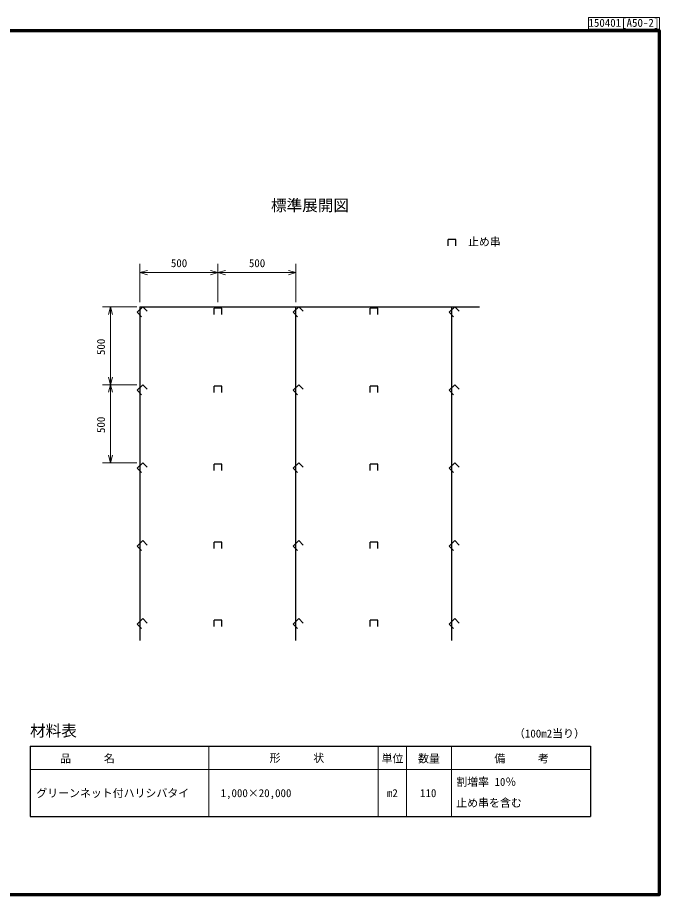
# Model space of a CAD drawing. Units: millimetres, scale not verified. Extents: x 200 to 8200, y 200 to 5825.
# Drawn here: x 4086 to 8200, y 200 to 5825 of the extents above; entities that cross this region are included whole.
import ezdxf
from ezdxf.enums import TextEntityAlignment as Align

# ---------------------------------------------------------------- set-up
doc = ezdxf.new("R2010")
doc.units = ezdxf.units.MM
doc.header["$LTSCALE"] = 20
for name, color, linetype, lineweight in [('C-DOC', 3, 'Continuous', 13), ('C-MTR-FRAM', 5, 'Continuous', 25), ('C-MTR-LINE', 5, 'Continuous', 13), ('C-STR', 7, 'Continuous', 25), ('C-STR-DIM', 1, 'Continuous', 13), ('C-TTL', 2, 'Continuous', 70)]:
    doc.layers.add(name, color=color, linetype=linetype, lineweight=lineweight)
for name, color, linetype in [('C-MTR', 5, 'Continuous'), ('C-MTR-TXT', 5, 'Continuous'), ('C-STR-TXT', 7, 'Continuous'), ('C-TTL-TXT', 7, 'Continuous')]:
    doc.layers.add(name, color=color, linetype=linetype)
doc.styles.add('ＭＳ ゴシック', font='')
doc.styles.get('ＭＳ ゴシック').set_extended_font_data('MS Gothic')

msp = doc.modelspace()

# ---------------------------------------------------------------- linework, layer by layer
at = {"layer": 'C-DOC'}
for p, q in [((8200, 5825), (7745, 5825)), ((7745, 5825), (7745, 5750)), ((8200, 5825), (8200, 5750)), ((8200, 5750), (7745, 5750))]:
    msp.add_line(p, q, dxfattribs=at)
at = {"layer": 'C-MTR-FRAM'}
for p, q in [((4166.13, 1151), (7757.69, 1151)), ((4166.13, 1151), (4166.13, 701)), ((7757.69, 1151), (7757.69, 701)), ((4166.13, 701), (7757.69, 701))]:
    msp.add_line(p, q, dxfattribs=at)
at = {"layer": 'C-MTR-LINE'}
for p, q in [((5311.73, 1151), (5311.73, 701)), ((6397.89, 1151.41), (6397.89, 701)), ((6577.82, 1151), (6577.82, 701)), ((6867.82, 1151), (6867.82, 701)), ((4166.13, 1001), (7757.69, 1001))]:
    msp.add_line(p, q, dxfattribs=at)
at = {"layer": 'C-STR'}
for p, q in [((6895.29, 4401.55), (6845.29, 4401.55)), ((6845.29, 4361.55), (6845.29, 4401.55)), ((6895.29, 4361.55), (6895.29, 4401.55)), ((4888.04, 3969.49), (4852.69, 3934.13)), ((4870.36, 3969.49), (5870.36, 3969.49)), ((4870.36, 3969.49), (4870.36, 1828.49)), ((4916.33, 3941.21), (4888.04, 3969.49)), ((5395.36, 3959.85), (5345.36, 3959.85)), ((5345.36, 3919.85), (5345.36, 3959.85)), ((5395.36, 3919.85), (5395.36, 3959.85)), ((5888.04, 3969.49), (5852.69, 3934.13)), ((5870.36, 1828.49), (5870.36, 3969.49)), ((5870.36, 3969.49), (7047.36, 3969.49)), ((5916.33, 3941.21), (5888.04, 3969.49)), ((6395.36, 3959.85), (6345.36, 3959.85)), ((6345.36, 3919.85), (6345.36, 3959.85)), ((6395.36, 3919.85), (6395.36, 3959.85)), ((6888.04, 3969.49), (6852.69, 3934.13)), ((6870.36, 1828.49), (6870.36, 3969.49)), ((6916.33, 3941.21), (6888.04, 3969.49)), ((4880.97, 3905.85), (4852.69, 3934.13)), ((5880.97, 3905.85), (5852.69, 3934.13)), ((6880.97, 3905.85), (6852.69, 3934.13)), ((4888.04, 3469.49), (4852.69, 3434.13)), ((4880.97, 3405.85), (4852.69, 3434.13)), ((4916.33, 3441.21), (4888.04, 3469.49)), ((5395.36, 3459.85), (5345.36, 3459.85)), ((5345.36, 3419.85), (5345.36, 3459.85)), ((5395.36, 3419.85), (5395.36, 3459.85)), ((5888.04, 3469.49), (5852.69, 3434.13)), ((5880.97, 3405.85), (5852.69, 3434.13)), ((5916.33, 3441.21), (5888.04, 3469.49)), ((6395.36, 3459.85), (6345.36, 3459.85)), ((6345.36, 3419.85), (6345.36, 3459.85)), ((6395.36, 3419.85), (6395.36, 3459.85)), ((6888.04, 3469.49), (6852.69, 3434.13)), ((6880.97, 3405.85), (6852.69, 3434.13)), ((6916.33, 3441.21), (6888.04, 3469.49)), ((4888.04, 2969.49), (4852.69, 2934.13)), ((4880.97, 2905.85), (4852.69, 2934.13)), ((4916.33, 2941.21), (4888.04, 2969.49)), ((5395.36, 2959.85), (5345.36, 2959.85)), ((5345.36, 2919.85), (5345.36, 2959.85)), ((5395.36, 2919.85), (5395.36, 2959.85)), ((5888.04, 2969.49), (5852.69, 2934.13)), ((5880.97, 2905.85), (5852.69, 2934.13)), ((5916.33, 2941.21), (5888.04, 2969.49)), ((6395.36, 2959.85), (6345.36, 2959.85)), ((6345.36, 2919.85), (6345.36, 2959.85)), ((6395.36, 2919.85), (6395.36, 2959.85)), ((6888.04, 2969.49), (6852.69, 2934.13)), ((6880.97, 2905.85), (6852.69, 2934.13)), ((6916.33, 2941.21), (6888.04, 2969.49)), ((4888.04, 2469.49), (4852.69, 2434.13)), ((4880.97, 2405.85), (4852.69, 2434.13)), ((4916.33, 2441.21), (4888.04, 2469.49)), ((5395.36, 2459.85), (5345.36, 2459.85)), ((5345.36, 2419.85), (5345.36, 2459.85)), ((5395.36, 2419.85), (5395.36, 2459.85)), ((5888.04, 2469.49), (5852.69, 2434.13)), ((5880.97, 2405.85), (5852.69, 2434.13)), ((5916.33, 2441.21), (5888.04, 2469.49)), ((6395.36, 2459.85), (6345.36, 2459.85)), ((6345.36, 2419.85), (6345.36, 2459.85)), ((6395.36, 2419.85), (6395.36, 2459.85)), ((6888.04, 2469.49), (6852.69, 2434.13)), ((6880.97, 2405.85), (6852.69, 2434.13)), ((6916.33, 2441.21), (6888.04, 2469.49)), ((4888.04, 1969.49), (4852.69, 1934.13)), ((4916.33, 1941.21), (4888.04, 1969.49)), ((5888.04, 1969.49), (5852.69, 1934.13)), ((5916.33, 1941.21), (5888.04, 1969.49)), ((6888.04, 1969.49), (6852.69, 1934.13)), ((6916.33, 1941.21), (6888.04, 1969.49)), ((4880.97, 1905.85), (4852.69, 1934.13)), ((5395.36, 1959.85), (5345.36, 1959.85)), ((5345.36, 1919.85), (5345.36, 1959.85)), ((5395.36, 1919.85), (5395.36, 1959.85)), ((5880.97, 1905.85), (5852.69, 1934.13)), ((6395.36, 1959.85), (6345.36, 1959.85)), ((6345.36, 1919.85), (6345.36, 1959.85)), ((6395.36, 1919.85), (6395.36, 1959.85)), ((6880.97, 1905.85), (6852.69, 1934.13))]:
    msp.add_line(p, q, dxfattribs=at)
at = {"layer": 'C-STR-DIM'}
for p, q in [((4870.36, 3999.49), (4870.36, 4246.2)), ((5370.36, 3999.49), (5370.36, 4246.2)), ((5870.36, 3999.49), (5870.36, 4246.2)), ((4870.36, 4188.49), (4918.66, 4201.43)), ((4870.36, 4188.49), (4870.36, 4154.2)), ((4870.36, 4188.49), (4918.66, 4175.55)), ((4870.36, 4188.49), (5870.36, 4188.49)), ((5370.36, 4188.49), (5322.07, 4201.43)), ((5370.36, 4188.49), (5322.07, 4175.55)), ((5370.36, 4188.49), (5418.66, 4201.43)), ((5370.36, 4188.49), (5418.66, 4175.55)), ((5870.36, 4188.49), (5822.07, 4201.43)), ((5870.36, 4188.49), (5822.07, 4175.55)), ((5870.36, 4188.49), (5870.36, 4154.2)), ((4850.36, 3969.49), (4630.36, 3969.49)), ((4681.89, 3969.49), (4668.95, 3921.19)), ((4681.89, 3969.49), (4694.83, 3921.19)), ((4681.89, 2969.49), (4681.89, 3969.49)), ((4690.36, 3969.49), (4721.89, 3969.49)), ((4681.89, 3469.49), (4668.95, 3517.79)), ((4681.89, 3469.49), (4694.83, 3517.79)), ((4850.36, 3469.49), (4630.36, 3469.49)), ((4681.89, 3469.49), (4668.95, 3421.19)), ((4681.89, 3469.49), (4694.83, 3421.19)), ((4681.89, 2969.49), (4668.95, 3017.79)), ((4681.89, 2969.49), (4694.83, 3017.79)), ((4850.36, 2969.49), (4630.36, 2969.49))]:
    msp.add_line(p, q, dxfattribs=at)
at = {"layer": 'C-TTL'}
msp.add_lwpolyline([(200, 200), (8200, 200), (8200, 5740), (200, 5740)], close=True, dxfattribs=at)

# ---------------------------------------------------------------- texts
at = {"layer": 'C-DOC', "style": 'ＭＳ ゴシック'}
msp.add_text('150401[A50-2]', height=51.32, dxfattribs=at).set_placement((7745, 5750), align=Align.BOTTOM_LEFT)
at = {"layer": 'C-MTR', "style": 'ＭＳ ゴシック'}
msp.add_text('材料表', height=73.31, dxfattribs=at).set_placement((4166.13, 1191.41), align=Align.BOTTOM_LEFT)
at = {"layer": 'C-MTR-TXT', "style": 'ＭＳ ゴシック'}
msp.add_text('（100m2当り）', height=51.32, dxfattribs=at).set_placement((7267.69, 1191), align=Align.BOTTOM_LEFT)
for s, p in [('\u3000品\u3000\u3000\u3000名\u3000', (4288.92, 1071.62)), ('形\u3000\u3000\u3000状\u3000', (5701.35, 1075.49)), ('単位', (6419.08, 1071.62)), ('数量', (6652.78, 1071.62)), ('\u3000備\u3000\u3000\u3000考\u3000', (7071.67, 1071.62)), ('割増率 10％', (6897.82, 922)), ('グリーンネット付ハリシバタイ', (4206.13, 849.94)), ('1,000×20,000', (5387.51, 849.94)), ('m2', (6453.45, 849.94)), ('110', (6665.66, 849.94)), ('止め串を含む', (6897.82, 787.27))]:
    msp.add_text(s, height=51.32, dxfattribs=at).set_placement(p, align=Align.MIDDLE_LEFT)
at = {"layer": 'C-STR-DIM', "color": 7, "style": 'ＭＳ ゴシック'}
for p in [(5068.71, 4208.49), (5568.71, 4208.49)]:
    msp.add_text('500', height=51.32, dxfattribs=at).set_placement(p, align=Align.BOTTOM_LEFT)
for p in [(4661.89, 3659.95), (4661.89, 3159.95)]:
    msp.add_text('500', height=51.32, rotation=90, dxfattribs=at).set_placement(p, align=Align.BOTTOM_LEFT)
at = {"layer": 'C-STR-TXT', "style": 'ＭＳ ゴシック'}
msp.add_text('止め串', height=51.32, dxfattribs=at).set_placement((6972.86, 4345.4), align=Align.BOTTOM_LEFT)
at = {"layer": 'C-TTL-TXT', "style": 'ＭＳ ゴシック'}
msp.add_text('標準展開図', height=73.31, dxfattribs=at).set_placement((5710.49, 4561.74), align=Align.BOTTOM_LEFT)

doc.saveas('drawing.dxf')
